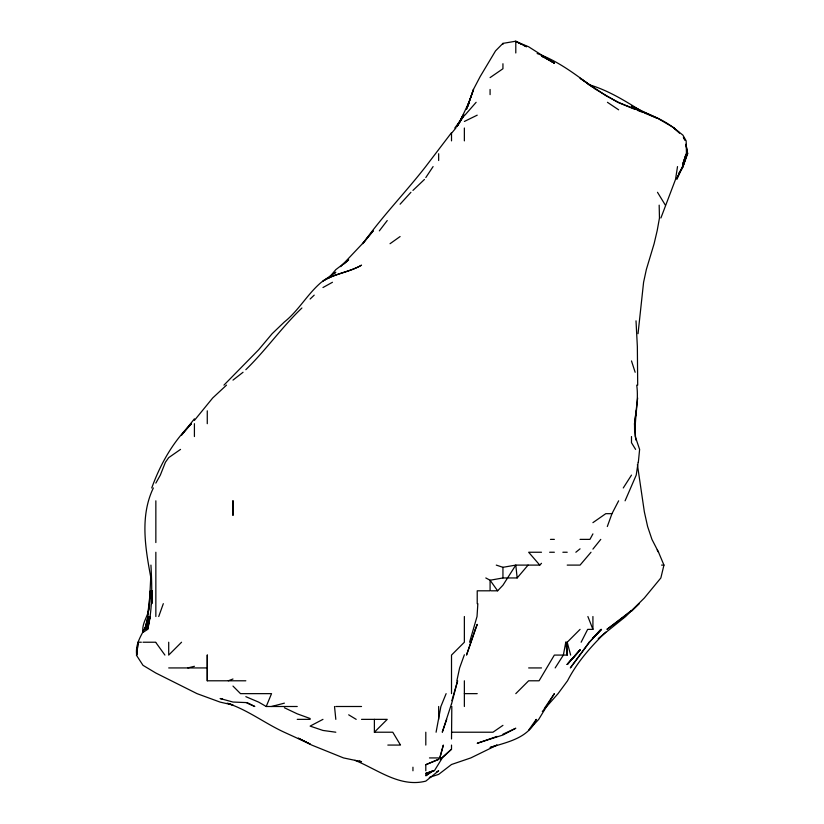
<?xml version="1.0" encoding="UTF-8"?>
<svg xmlns="http://www.w3.org/2000/svg" width="824" height="824" viewBox="0 0 824 824"><rect width="100%" height="100%" fill="white"/><g stroke="black" fill="none" stroke-linecap="round" stroke-linejoin="round"><path stroke-width="1.24" d="M207.267 680.789L207.267 655.08L207.267 680.789L245.83 680.789M451.82 706.498L451.511 738.943M149.618 602.488L150.401 590.808L147.558 616.517L149.432 603.662L150.72 577.954M477.848 603.662L477.024 616.517L469.567 642.226M136.671 655.08L137.999 643.4L136.671 655.08C134.642 640.176 146.281 629.824 150.153 616.517L147.671 629.371L142.995 632.389L142.995 631.308M636.736 385.117C639.269 403.441 633.192 421.682 635.912 440.047M637.642 397.982L634.531 423.691L634.593 430.118M638.342 462.254L639.62 449.399L635.253 436.545L634.531 423.691L636.252 410.836M638.034 333.699L643.585 282.282L646.366 269.427L654.112 243.719L657.202 230.555L659.468 218L659.169 205.145M638.167 462.254L636.221 475.108L625.086 500.817M143.335 631.534L143.675 629.371M677.524 166.582L675.515 179.436L660.899 218M147.671 629.371C152.718 608.266 152.059 586.575 150.936 565.099M580.065 629.371L567.211 642.226L565.779 642.226L563.369 655.08L555.17 667.934M149.535 603.662C150.298 614.065 141.234 622.151 142.995 632.327M436.081 732.217L440.881 706.498L446.124 693.643M456.857 680.789L459.617 667.934L464.365 654.771M145.065 629.371L148.011 616.517L144.839 629.371L148.969 616.517L144.715 629.371M637.405 464.592L644.347 511.828L647.613 526.526L651.939 539.38L658.551 552.245L663.948 565.099L660.858 577.954L644.347 597.997L625.643 616.517L598.234 638.569M451.511 704.077L457.608 680.789L451.861 700.647M439.964 757.926L443.343 745.071L439.666 757.926M467.383 106.986L473.543 89.456L466.384 109.324M451.511 703.83L442.272 732.217L446.711 719.362M467.816 105.812L473.429 89.456L480.155 76.601L495.533 50.882L502.939 43.384L515.793 41.2L526.505 46.752L523.292 45.186M685.712 154.891L682.911 164.223L686.454 153.727L686.165 140.873L682.911 135.136L673.919 128.019L679.316 132.891M682.911 166.551L687.072 153.727L682.911 166.582L676.792 178.365L682.911 166.551L678.502 174.08M158.733 616.517L163.317 603.662M687.649 153.727L685.949 144.375L687.649 153.727L683.024 166.582L678.502 174.173M466.487 109.324L469.021 102.31L468.094 105.812L468.98 102.31L458.278 124.805M607.309 526.526L611.964 513.671L618.639 500.817M682.911 163.399L686.454 153.727L682.911 165.531L676.854 179.436M153.357 487.963C139.74 516.257 145.415 548.393 150.895 577.954M145.786 628.207L150.432 616.517M151.74 487.963C160.361 464.056 173.092 441.561 191.405 423.691L181.558 435.051L194.412 418.839M245.83 696.661L258.685 702.13L266.224 706.498L271.539 693.643L240.505 693.643L232.976 686.073M459.39 122.663L463.181 115.164L457.248 125.876M581.136 642.226L587.666 629.371L592.919 629.371L592.919 616.517M592.919 533.89L589.943 539.38L580.065 539.38M155.849 483.101L160.33 475.108L165.418 462.254L168.704 457.639L180.528 449.399M456.568 126.948L464.365 115.164L454.786 128.019M623.274 487.963L631.493 475.108M425.802 177.562L433.094 166.582M544.314 708.496L554.356 693.643L538.731 719.362L528.648 730.188L536.269 719.362C528.411 738.253 507.471 742.022 490.084 747.523L497.088 745.071L470.803 757.926L451.511 764.497L438.656 774.375L429.314 777.423M451.511 132.685L425.689 166.582C405.305 192.703 382.058 216.578 362.787 243.719L373.2 230.864L361.53 244.625L340.703 266.657M379.328 230.864L387.239 220.544M592.919 549.114L600.768 539.38M542.316 711.483L558.044 693.643L567.53 680.789C577.037 662.249 590.952 646.541 605.784 632.101M455.888 128.019L451.511 133.272L451.511 140.873M194.412 420.394L212.695 397.982L226.518 385.117M328.405 278.388L335.821 269.633L348.676 259.828L344.247 263.834M485.799 577.954L490.084 580.24L502.939 577.954L517.163 577.954L528.081 565.099M591.004 552.245L580.065 565.099L567.211 565.099M464.901 115.164L476.128 102.31M400.093 204.208L410.929 192.291M245.83 369.688C265.812 350.231 281.777 327.283 301.914 307.991M491.104 590.808L497.634 590.808L502.939 585.225L515.793 565.099L539.771 565.099L541.502 563.307M181.558 642.226L168.704 655.08L168.704 642.226M374.384 719.362L374.384 732.217L387.239 719.362L361.53 719.362M515.793 693.643L528.648 680.789L539.092 680.789L554.356 655.08L567.211 655.08L567.211 642.226L570.641 655.08M223.953 385.117L258.685 349.716L272.136 333.699L284.393 321.957C298.7 310.555 307.373 294.055 321.308 282.282C333.339 273.578 348.748 272.487 361.53 265.163C349.386 272.332 334.956 273.517 322.967 281.005L335.821 272.208L334.029 273.887M490.084 77.6L502.939 68.742L502.939 63.747M412.948 190.416L424.453 179.436M310.112 299.04L314.212 295.136M451.511 745.071L451.511 749.222L442.303 757.926L434.361 770.78L425.802 773.386L425.802 774.509M442.509 757.132L451.511 749.222M624.355 616.517L631.493 610.502L606.938 629.371L624.335 616.517L618.639 620.925M575.852 552.245L580.065 548.815M232.976 380.111L243.049 372.263M432.518 770.78L425.802 775.775L433.239 770.78L425.802 773.386M390.03 243.719L400.093 236.55M592.919 522.643L605.784 513.671L611.964 513.671M502.939 725.357L492.958 732.217L451.511 732.217M436.514 772.078L438.656 770.78L425.802 781.121C399.846 787.754 377.66 769.503 354.948 760.325M322.967 287.535L332.463 282.282M322.967 719.362L310.112 726.109L322.967 730.445L335.821 732.217M464.365 121.468L477.22 115.164M425.802 770.78L425.802 764.693L438.656 759.244M425.802 764.693L438.656 759.429L438.656 757.926L429.469 757.926M502.939 734.215L515.793 728.241L502.939 735.018L477.22 743.289L497.088 736.388M228.33 680.789L232.976 678.997M271.539 706.498L284.393 703.15M187.821 667.934L194.412 666.297M496.275 565.099L502.939 567.314L515.793 565.099L517.163 577.954M550.484 539.38L554.356 539.38M541.502 552.245L528.648 552.245L539.771 565.099M549.649 552.245L554.356 552.245M562.864 552.245L567.211 552.245M661.59 565.099L663.948 565.099M137.824 642.226L141.337 642.226M142.995 642.226L155.705 642.226M168.704 667.934L207.071 667.934M528.648 667.934L541.502 667.934M464.365 693.643L477.22 693.643M266.224 706.498L297.248 706.498M335.821 706.498L361.53 706.498M297.248 719.362L310.112 719.362L310.112 718.507L297.248 713.841L284.393 707.754M374.384 732.217L392.77 732.217L400.093 744.391M387.826 745.071L400.505 745.071M222.459 698.876L220.121 698.536L232.976 702.048L245.83 702.563L254.801 706.498L246.953 702.511M359.12 760.954L361.53 761.706L343.536 757.926L311.709 745.071L298.319 738.16L310.112 744.051L284.198 732.217C264.741 723.266 247.612 709.824 227.136 703.191M228.3 703.428L232.976 705.025L220.121 702.11L197.029 693.643L155.849 673.033L142.995 665.329L136.351 655.08M588.254 84.46C607.772 90.032 625.169 100.878 642.205 111.621M634.995 109.396L617.681 102.31L593.795 88.199M637.333 110.292L643.173 112.517M537.155 53.529C557.92 60.873 575.42 74.407 592.919 87.344L580.065 78.239L605.784 95.605L618.639 102.372C639.187 111.528 662.96 116.627 679.46 132.891M644.347 112.97L657.202 118.275L631.493 105.925L638.991 110.045M521.149 44.125L515.793 41.447L528.648 46.783L554.356 63.16L541.502 55.455L554.356 63.087L541.502 56.063L543.644 57.227M657.202 118.038L674.289 128.019M348.676 714.82L356.195 719.362M607.442 102.31L618.639 109.808M155.849 642.524L164.913 655.08M497.634 590.808L490.084 580.24L490.084 590.808L477.22 590.808L477.22 603.662M635.592 449.399L631.493 442.725L631.493 436.545M657.49 192.291L665.359 205.145M657.202 549.958L658.551 552.245M587.883 616.517L592.919 629.371M631.493 360.933L635.149 372.263M565.779 642.226L567.211 655.08M334.523 706.498L335.821 719.362M636.015 320.845L637.354 346.554L637.694 385.117M515.793 41.2L515.793 52.983M502.939 43.384L502.939 44.444M502.939 567.314L502.939 577.954M490.084 89.456L490.084 94.626M464.365 128.019L464.365 140.873M464.365 616.517L464.365 642.226L451.511 655.08L451.511 693.643M464.365 680.789L464.365 706.498M438.656 153.727L438.656 160.515M438.656 706.498L438.656 719.362M425.802 732.217L425.802 745.071M412.948 767.206L412.948 770.78M207.267 410.836L207.267 423.691M194.412 423.691L194.412 436.545M155.849 500.817L155.849 542.553M155.849 552.245L155.849 616.517M152.038 590.808L151.873 603.662L152.059 590.808M232.976 500.817L232.976 515.227L232.976 500.817M150.081 616.517L146.075 629.371L150.153 616.517M475.293 629.371L466.518 655.08L477.22 624.365L475.293 629.371M463.428 115.164L457.289 125.876L463.428 115.164M441.602 757.926L440.428 759.841L441.602 757.926M589.16 642.226L570.342 667.934L589.521 642.226L600.933 629.371L592.919 637.941L601.561 629.371L589.16 642.226M580.065 649.94L567.211 664.401L580.065 649.94M575.451 655.08L567.211 664.474L580.065 650.085L575.451 655.08M639.084 603.662L631.493 611.099L639.084 603.662M684.847 139.946L683.395 137.165L684.796 139.946"/></g></svg>
